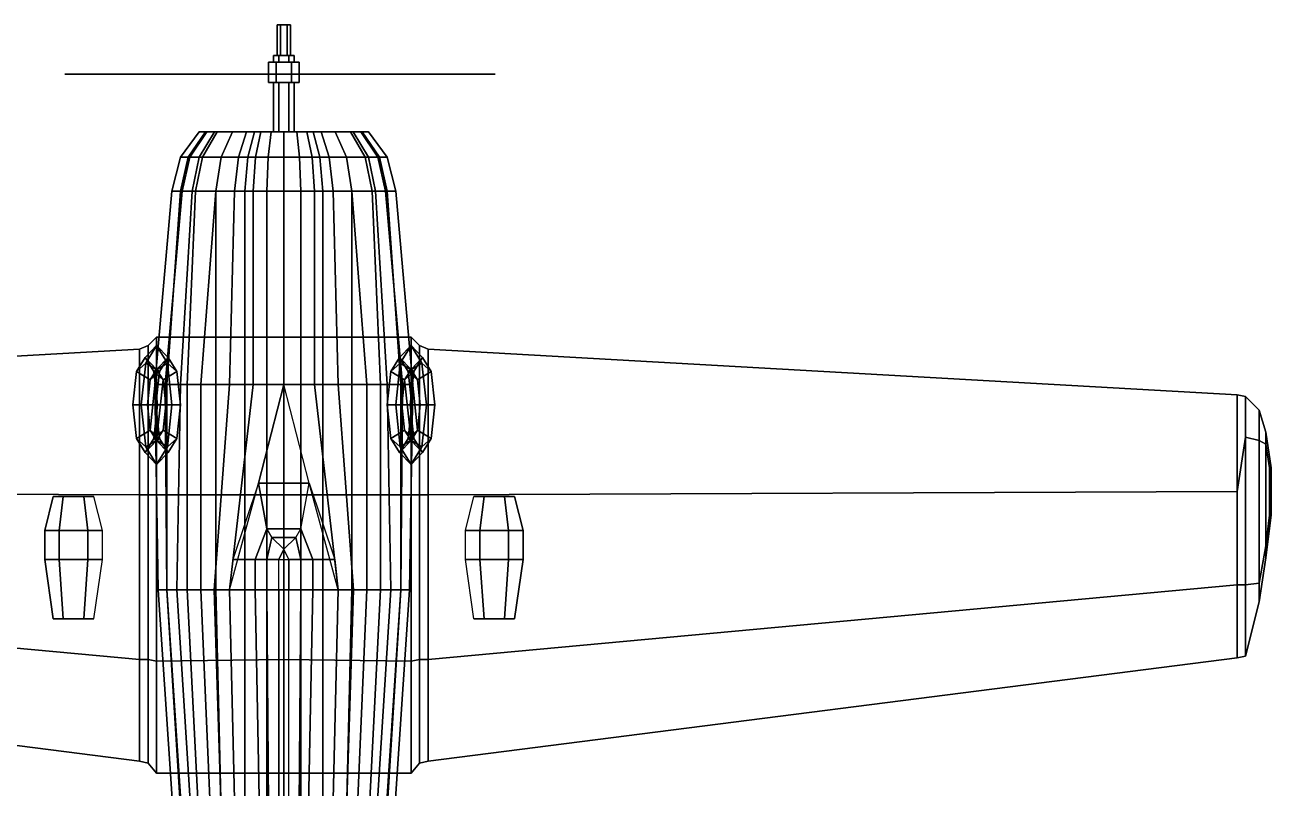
# Model space of a CAD drawing. Header units: millimetres. Extents: x -5.8 to 5.8, y -4.1 to 16.5.
# Drawn here: x -1.53 to 5.82, y 0.2 to 4.7 of the extents above; entities that cross this region are included whole.
import ezdxf

# ---------------------------------------------------------------- set-up
doc = ezdxf.new("R2010")
doc.units = ezdxf.units.MM
for name, color, linetype in [('h2', 7, 'Continuous'), ('prop', 1, 'Continuous'), ('wheels', 2, 'Continuous'), ('wing1', 5, 'Continuous'), ('wing2', 6, 'Continuous')]:
    doc.layers.add(name, color=color, linetype=linetype)

msp = doc.modelspace()

# ---------------------------------------------------------------- linework, layer by layer
for points in [[(-0.4535, 4.07, 0.2327), (-0.4988, 4.07, 0.0891), (-0.6096, 3.92, 0.05), (-0.5542, 3.92, 0.2255)], [(-0.4988, 4.07, -0.0167), (-0.461, 4.07, -0.1376), (-0.5635, 3.92, -0.2271), (-0.6096, 3.92, -0.0793)], [(-0.4988, 4.07, 0.0891), (-0.4988, 4.07, -0.0167), (-0.6096, 3.92, -0.0793), (-0.6096, 3.92, 0.05)], [(-0.461, 4.07, -0.1376), (-0.393, 4.07, -0.2661), (-0.4803, 3.92, -0.3841), (-0.5635, 3.92, -0.2271)], [(-0.4081, 4.07, 0.3234), (-0.4535, 4.07, 0.2327), (-0.5542, 3.92, 0.2255), (-0.4988, 3.92, 0.3363)], [(-0.3023, 4.07, 0.4292), (-0.4081, 4.07, 0.3234), (-0.4988, 3.92, 0.3363), (-0.3695, 3.92, 0.4657)], [(0.4535, 4.07, 0.2327), (-0.4988, 4.07, 0.0891), (-0.4535, 4.07, 0.2327), (0.4081, 4.07, 0.3234)], [(0.4988, 4.07, 0.0891), (-0.4988, 4.07, -0.0167), (-0.4988, 4.07, 0.0891), (0.4535, 4.07, 0.2327)], [(0.4988, 4.07, -0.0167), (-0.461, 4.07, -0.1376), (-0.4988, 4.07, -0.0167), (0.4988, 4.07, 0.0891)], [(-0.393, 4.07, -0.2661), (-0.3023, 4.07, -0.3568), (-0.3695, 3.92, -0.495), (-0.4803, 3.92, -0.3841)], [(0.461, 4.07, -0.1376), (-0.393, 4.07, -0.2661), (-0.461, 4.07, -0.1376), (0.4988, 4.07, -0.0167)], [(0.4081, 4.07, 0.3234), (-0.4535, 4.07, 0.2327), (-0.4081, 4.07, 0.3234), (0.3023, 4.07, 0.4292)], [(0.3023, 4.07, 0.4292), (-0.4081, 4.07, 0.3234), (-0.3023, 4.07, 0.4292), (0.2192, 4.07, 0.4821)], [(0.393, 4.07, -0.2661), (-0.3023, 4.07, -0.3568), (-0.393, 4.07, -0.2661), (0.461, 4.07, -0.1376)], [(-0.3023, 4.07, -0.3568), (-0.1738, 4.07, -0.4324), (-0.2125, 3.92, -0.5874), (-0.3695, 3.92, -0.495)], [(-0.2192, 4.07, 0.4821), (-0.3023, 4.07, 0.4292), (-0.3695, 3.92, 0.4657), (-0.2679, 3.92, 0.5303)], [(0.2192, 4.07, 0.4821), (-0.3023, 4.07, 0.4292), (-0.2192, 4.07, 0.4821), (0.136, 4.07, 0.5123)], [(0.3023, 4.07, -0.3568), (-0.1738, 4.07, -0.4324), (-0.3023, 4.07, -0.3568), (0.393, 4.07, -0.2661)], [(-0.136, 4.07, 0.5123), (-0.2192, 4.07, 0.4821), (-0.2679, 3.92, 0.5303), (-0.1663, 3.92, 0.5673)], [(0.136, 4.07, 0.5123), (-0.2192, 4.07, 0.4821), (-0.136, 4.07, 0.5123), (0, 4.07, 0.535)], [(-0.1738, 4.07, -0.4324), (-0.0756, 4.07, -0.4551), (-0.0924, 3.92, -0.6151), (-0.2125, 3.92, -0.5874)], [(0.1738, 4.07, -0.4324), (-0.0756, 4.07, -0.4551), (-0.1738, 4.07, -0.4324), (0.3023, 4.07, -0.3568)], [(0, 4.07, 0.535), (-0.136, 4.07, 0.5123), (-0.1663, 3.92, 0.5673), (0, 3.92, 0.595)], [(0, 3.92, -0.6243), (-0.0924, 3.92, -0.6151), (-0.0756, 4.07, -0.4551), (0, 4.07, -0.4626)], [(0.0756, 4.07, -0.4551), (0, 4.07, -0.4626), (-0.0756, 4.07, -0.4551), (0.1738, 4.07, -0.4324)], [(-0.5542, 3.92, 0.2255), (-0.6096, 3.92, 0.05), (-0.66, 3.72, 0.04), (-0.6, 3.72, 0.23)], [(-0.6096, 3.92, 0.05), (-0.6096, 3.92, -0.0793), (-0.66, 3.72, -0.1), (-0.66, 3.72, 0.04)], [(-0.6096, 3.92, -0.0793), (-0.5635, 3.92, -0.2271), (-0.61, 3.72, -0.26), (-0.66, 3.72, -0.1)], [(-0.5635, 3.92, -0.2271), (-0.4803, 3.92, -0.3841), (-0.52, 3.72, -0.43), (-0.61, 3.72, -0.26)], [(-0.4988, 3.92, 0.3363), (-0.5542, 3.92, 0.2255), (-0.6, 3.72, 0.23), (-0.54, 3.72, 0.35)], [(-0.3695, 3.92, 0.4657), (-0.4988, 3.92, 0.3363), (-0.54, 3.72, 0.35), (-0.4, 3.72, 0.49)], [(-0.4803, 3.92, -0.3841), (-0.3695, 3.92, -0.495), (-0.4, 3.72, -0.55), (-0.52, 3.72, -0.43)], [(-0.3695, 3.92, -0.495), (-0.2125, 3.92, -0.5874), (-0.23, 3.72, -0.65), (-0.4, 3.72, -0.55)], [(-0.2679, 3.92, 0.5303), (-0.3695, 3.92, 0.4657), (-0.4, 3.72, 0.49), (-0.29, 3.72, 0.56)], [(-0.1663, 3.92, 0.5673), (-0.2679, 3.92, 0.5303), (-0.29, 3.72, 0.56), (-0.18, 3.72, 0.6)], [(-0.2125, 3.92, -0.5874), (-0.0924, 3.92, -0.6151), (-0.1, 3.72, -0.68), (-0.23, 3.72, -0.65)], [(0, 3.92, 0.595), (-0.1663, 3.92, 0.5673), (-0.18, 3.72, 0.6), (0, 3.72, 0.63)], [(0, 3.72, -0.69), (-0.1, 3.72, -0.68), (-0.0924, 3.92, -0.6151), (0, 3.92, -0.6243)], [(-0.6, 3.72, 0.23), (-0.66, 3.72, 0.04), (-0.76, 2.58, 0.06), (-0.7, 2.58, 0.28)], [(-0.66, 3.72, 0.04), (-0.66, 3.72, -0.1), (-0.76, 2.58, -0.05), (-0.76, 2.58, 0.06)], [(-0.66, 3.72, -0.1), (-0.61, 3.72, -0.26), (-0.69, 2.58, -0.3), (-0.76, 2.58, -0.05)], [(-0.54, 3.72, 0.35), (-0.6, 3.72, 0.23), (-0.7, 2.58, 0.28), (-0.61, 2.58, 0.44)], [(-0.61, 3.72, -0.26), (-0.52, 3.72, -0.43), (-0.57, 2.58, -0.51), (-0.69, 2.58, -0.3)], [(-0.4, 3.72, 0.49), (-0.54, 3.72, 0.35), (-0.61, 2.58, 0.44), (-0.49, 2.58, 0.57)], [(-0.52, 3.72, -0.43), (-0.4, 3.72, -0.55), (-0.4, 2.58, -0.67), (-0.57, 2.58, -0.51)], [(-0.29, 3.72, 0.56), (-0.4, 3.72, 0.49), (-0.49, 2.58, 0.57), (-0.32, 2.58, 0.69)], [(-0.4, 3.72, -0.55), (-0.23, 3.72, -0.65), (-0.23, 2.58, -0.74), (-0.4, 2.58, -0.67)], [(-0.18, 3.72, 0.6), (-0.29, 3.72, 0.56), (-0.32, 2.58, 0.69), (-0.18, 2.58, 0.75)], [(-0.23, 3.72, -0.65), (-0.1, 3.72, -0.68), (-0.1, 2.58, -0.77), (-0.23, 2.58, -0.74)], [(0, 3.72, 0.63), (-0.18, 3.72, 0.6), (-0.18, 2.58, 0.75), (0, 2.58, 0.78)], [(0, 2.58, -0.78), (-0.1, 2.58, -0.77), (-0.1, 3.72, -0.68), (0, 3.72, -0.69)], [(-0.76, 2.58, -0.05), (-0.69, 2.58, -0.3), (-0.69, 1.37, -0.35), (-0.74, 1.37, -0.1)], [(-0.76, 2.58, 0.06), (-0.76, 2.58, -0.05), (-0.74, 1.37, -0.1), (-0.74, 1.37, 0.01)], [(-0.7, 2.58, 0.28), (-0.76, 2.58, 0.06), (-0.74, 1.37, 0.01), (-0.69, 1.37, 0.23)], [(-0.61, 2.58, 0.44), (-0.7, 2.58, 0.28), (-0.69, 1.37, 0.23), (-0.63, 1.37, 0.39)], [(-0.69, 2.58, -0.3), (-0.57, 2.58, -0.51), (-0.57, 1.37, -0.56), (-0.69, 1.37, -0.35)], [(-0.49, 2.58, 0.57), (-0.61, 2.58, 0.44), (-0.63, 1.37, 0.39), (-0.49, 1.37, 0.58)], [(-0.57, 2.58, -0.51), (-0.4, 2.58, -0.67), (-0.4, 1.37, -0.72), (-0.57, 1.37, -0.56)], [(-0.32, 2.58, 0.69), (-0.49, 2.58, 0.57), (-0.49, 1.37, 0.58), (-0.41, 1.37, 0.66)], [(-0.18, 2.58, 0.75), (-0.32, 2.58, 0.69), (-0.41, 1.37, 0.66), (-0.32, 1.37, 0.72)], [(-0.4, 2.58, -0.67), (-0.23, 2.58, -0.74), (-0.23, 1.37, -0.79), (-0.4, 1.37, -0.72)], [(0, 2.58, 0.78), (-0.18, 2.58, 0.75), (-0.32, 1.37, 0.72), (-0.15, 2, 0.83)], [(-0.23, 2.58, -0.74), (-0.1, 2.58, -0.77), (-0.1, 1.37, -0.82), (-0.23, 1.37, -0.79)], [(0, 2.58, 0.78), (0, 2.58, 0.78), (-0.15, 2, 0.83), (0.15, 2, 0.83)], [(0, 1.37, -0.83), (-0.1, 1.37, -0.82), (-0.1, 2.58, -0.77), (0, 2.58, -0.78)], [(-0.69, 1.37, 0.23), (-0.74, 1.37, 0.01), (-0.57, -1.18, -0.02), (-0.53, -1.18, 0.13)], [(-0.74, 1.37, 0.01), (-0.74, 1.37, -0.1), (-0.57, -1.18, -0.17), (-0.57, -1.18, -0.02)], [(-0.74, 1.37, -0.1), (-0.69, 1.37, -0.35), (-0.52, -1.18, -0.33), (-0.57, -1.18, -0.17)], [(-0.63, 1.37, 0.39), (-0.69, 1.37, 0.23), (-0.53, -1.18, 0.13), (-0.47, -1.18, 0.23)], [(-0.69, 1.37, -0.35), (-0.57, 1.37, -0.56), (-0.44, -1.18, -0.46), (-0.52, -1.18, -0.33)], [(-0.49, 1.37, 0.58), (-0.63, 1.37, 0.39), (-0.47, -1.18, 0.23), (-0.38, -1.18, 0.33)], [(-0.57, 1.37, -0.56), (-0.4, 1.37, -0.72), (-0.34, -1.18, -0.55), (-0.44, -1.18, -0.46)], [(-0.41, 1.37, 0.66), (-0.49, 1.37, 0.58), (-0.38, -1.18, 0.33), (-0.33, -1.18, 0.37)], [(-0.32, 1.37, 0.72), (-0.41, 1.37, 0.66), (-0.33, -1.18, 0.37), (-0.26, -1.18, 0.41)], [(-0.4, 1.37, -0.72), (-0.23, 1.37, -0.79), (-0.23, -1.18, -0.62), (-0.34, -1.18, -0.55)], [(0, 1.37, 0.72), (-0.32, 1.37, 0.72), (-0.26, -1.18, 0.41), (0, -1.18, 0.41)], [(-0.23, 1.37, -0.79), (-0.1, 1.37, -0.82), (-0.1, -1.18, -0.65), (-0.23, -1.18, -0.62)], [(0, -1.18, -0.66), (-0.1, -1.18, -0.65), (-0.1, 1.37, -0.82), (0, 1.37, -0.83)]]:
    msp.add_3dface(points)
at = {"color": 3}
for points in [[(-0.1, 1.73, 1.11), (-0.15, 2, 0.83), (-0.3, 1.55, 0.72), (-0.17, 1.55, 1.11)], [(0.1, 1.73, 1.11), (0.15, 2, 0.83), (-0.15, 2, 0.83), (-0.1, 1.73, 1.11)], [(-0.07, 1.68, 1.17), (-0.1, 1.73, 1.11), (-0.17, 1.55, 1.11), (-0.1, 1.55, 1.17)], [(0.07, 1.68, 1.17), (0.1, 1.73, 1.11), (-0.1, 1.73, 1.11), (-0.07, 1.68, 1.17)], [(0, 1.61, 1.2), (-0.07, 1.68, 1.17), (-0.1, 1.55, 1.17), (-0.03, 1.55, 1.2)], [(0, 1.61, 1.2), (0.07, 1.68, 1.17), (-0.07, 1.68, 1.17), (0, 1.61, 1.2)], [(-0.17, 1.55, 1.11), (-0.3, 1.55, 0.72), (-0.32, 1.37, 0.72), (-0.17, 1.37, 1.11)], [(-0.1, 1.55, 1.17), (-0.17, 1.55, 1.11), (-0.17, 1.37, 1.11), (-0.1, 1.37, 1.17)], [(-0.03, 1.55, 1.2), (-0.1, 1.55, 1.17), (-0.1, 1.37, 1.17), (-0.03, 1.37, 1.2)], [(0, 1.61, 1.2), (0, 1.61, 1.2), (-0.03, 1.55, 1.2), (0.03, 1.55, 1.2)], [(-0.17, 1.37, 1.11), (-0.32, 1.37, 0.72), (-0.26, -1.18, 0.41), (-0.12, -1.18, 0.64)], [(-0.1, 1.37, 1.17), (-0.17, 1.37, 1.11), (-0.12, -1.18, 0.64), (-0.08, -1.18, 0.67)], [(-0.03, 1.37, 1.2), (-0.1, 1.37, 1.17), (-0.08, -1.18, 0.67), (-0.03, -1.18, 0.69)], [(0.03, 1.37, 1.2), (-0.03, 1.37, 1.2), (-0.03, -1.18, 0.69), (0.03, -1.18, 0.69)]]:
    msp.add_3dface(points, dxfattribs=at)
at = {"layer": 'h2'}
for points in [[(0, 3.92, -0.6243), (0.0924, 3.92, -0.6151), (0.0756, 4.07, -0.4551), (0, 4.07, -0.4626)], [(0, 4.07, 0.535), (0.136, 4.07, 0.5123), (0.1663, 3.92, 0.5673), (0, 3.92, 0.595)], [(0.1738, 4.07, -0.4324), (0.0756, 4.07, -0.4551), (0.0924, 3.92, -0.6151), (0.2125, 3.92, -0.5874)], [(0.136, 4.07, 0.5123), (0.2192, 4.07, 0.4821), (0.2679, 3.92, 0.5303), (0.1663, 3.92, 0.5673)], [(0.3023, 4.07, -0.3568), (0.1738, 4.07, -0.4324), (0.2125, 3.92, -0.5874), (0.3695, 3.92, -0.495)], [(0.2192, 4.07, 0.4821), (0.3023, 4.07, 0.4292), (0.3695, 3.92, 0.4657), (0.2679, 3.92, 0.5303)], [(0.3023, 4.07, 0.4292), (0.4081, 4.07, 0.3234), (0.4988, 3.92, 0.3363), (0.3695, 3.92, 0.4657)], [(0.393, 4.07, -0.2661), (0.3023, 4.07, -0.3568), (0.3695, 3.92, -0.495), (0.4803, 3.92, -0.3841)], [(0.461, 4.07, -0.1376), (0.393, 4.07, -0.2661), (0.4803, 3.92, -0.3841), (0.5635, 3.92, -0.2271)], [(0.4081, 4.07, 0.3234), (0.4535, 4.07, 0.2327), (0.5542, 3.92, 0.2255), (0.4988, 3.92, 0.3363)], [(0.4535, 4.07, 0.2327), (0.4988, 4.07, 0.0891), (0.6096, 3.92, 0.05), (0.5542, 3.92, 0.2255)], [(0.4988, 4.07, -0.0167), (0.461, 4.07, -0.1376), (0.5635, 3.92, -0.2271), (0.6096, 3.92, -0.0793)], [(0.4988, 4.07, 0.0891), (0.4988, 4.07, -0.0167), (0.6096, 3.92, -0.0793), (0.6096, 3.92, 0.05)], [(0, 3.72, -0.69), (0.1, 3.72, -0.68), (0.0924, 3.92, -0.6151), (0, 3.92, -0.6243)], [(0, 3.92, 0.595), (0.1663, 3.92, 0.5673), (0.18, 3.72, 0.6), (0, 3.72, 0.63)], [(0.2125, 3.92, -0.5874), (0.0924, 3.92, -0.6151), (0.1, 3.72, -0.68), (0.23, 3.72, -0.65)], [(0.1663, 3.92, 0.5673), (0.2679, 3.92, 0.5303), (0.29, 3.72, 0.56), (0.18, 3.72, 0.6)], [(0.3695, 3.92, -0.495), (0.2125, 3.92, -0.5874), (0.23, 3.72, -0.65), (0.4, 3.72, -0.55)], [(0.2679, 3.92, 0.5303), (0.3695, 3.92, 0.4657), (0.4, 3.72, 0.49), (0.29, 3.72, 0.56)], [(0.3695, 3.92, 0.4657), (0.4988, 3.92, 0.3363), (0.54, 3.72, 0.35), (0.4, 3.72, 0.49)], [(0.4803, 3.92, -0.3841), (0.3695, 3.92, -0.495), (0.4, 3.72, -0.55), (0.52, 3.72, -0.43)], [(0.5635, 3.92, -0.2271), (0.4803, 3.92, -0.3841), (0.52, 3.72, -0.43), (0.61, 3.72, -0.26)], [(0.4988, 3.92, 0.3363), (0.5542, 3.92, 0.2255), (0.6, 3.72, 0.23), (0.54, 3.72, 0.35)], [(0.5542, 3.92, 0.2255), (0.6096, 3.92, 0.05), (0.66, 3.72, 0.04), (0.6, 3.72, 0.23)], [(0.6096, 3.92, -0.0793), (0.5635, 3.92, -0.2271), (0.61, 3.72, -0.26), (0.66, 3.72, -0.1)], [(0.6096, 3.92, 0.05), (0.6096, 3.92, -0.0793), (0.66, 3.72, -0.1), (0.66, 3.72, 0.04)], [(0, 2.58, -0.78), (0.1, 2.58, -0.77), (0.1, 3.72, -0.68), (0, 3.72, -0.69)], [(0, 3.72, 0.63), (0.18, 3.72, 0.6), (0.18, 2.58, 0.75), (0, 2.58, 0.78)], [(0.23, 3.72, -0.65), (0.1, 3.72, -0.68), (0.1, 2.58, -0.77), (0.23, 2.58, -0.74)], [(0.18, 3.72, 0.6), (0.29, 3.72, 0.56), (0.32, 2.58, 0.69), (0.18, 2.58, 0.75)], [(0.4, 3.72, -0.55), (0.23, 3.72, -0.65), (0.23, 2.58, -0.74), (0.4, 2.58, -0.67)], [(0.29, 3.72, 0.56), (0.4, 3.72, 0.49), (0.49, 2.58, 0.57), (0.32, 2.58, 0.69)], [(0.4, 3.72, 0.49), (0.54, 3.72, 0.35), (0.61, 2.58, 0.44), (0.49, 2.58, 0.57)], [(0.52, 3.72, -0.43), (0.4, 3.72, -0.55), (0.4, 2.58, -0.67), (0.57, 2.58, -0.51)], [(0.61, 3.72, -0.26), (0.52, 3.72, -0.43), (0.57, 2.58, -0.51), (0.69, 2.58, -0.3)], [(0.54, 3.72, 0.35), (0.6, 3.72, 0.23), (0.7, 2.58, 0.28), (0.61, 2.58, 0.44)], [(0.6, 3.72, 0.23), (0.66, 3.72, 0.04), (0.76, 2.58, 0.06), (0.7, 2.58, 0.28)], [(0.66, 3.72, -0.1), (0.61, 3.72, -0.26), (0.69, 2.58, -0.3), (0.76, 2.58, -0.05)], [(0.66, 3.72, 0.04), (0.66, 3.72, -0.1), (0.76, 2.58, -0.05), (0.76, 2.58, 0.06)], [(0, 1.37, -0.83), (0.1, 1.37, -0.82), (0.1, 2.58, -0.77), (0, 2.58, -0.78)], [(0, 2.58, 0.78), (0.18, 2.58, 0.75), (0.32, 1.37, 0.72), (0.15, 2, 0.83)], [(0.23, 2.58, -0.74), (0.1, 2.58, -0.77), (0.1, 1.37, -0.82), (0.23, 1.37, -0.79)], [(0.18, 2.58, 0.75), (0.32, 2.58, 0.69), (0.41, 1.37, 0.66), (0.32, 1.37, 0.72)], [(0.4, 2.58, -0.67), (0.23, 2.58, -0.74), (0.23, 1.37, -0.79), (0.4, 1.37, -0.72)], [(0.32, 2.58, 0.69), (0.49, 2.58, 0.57), (0.49, 1.37, 0.58), (0.41, 1.37, 0.66)], [(0.57, 2.58, -0.51), (0.4, 2.58, -0.67), (0.4, 1.37, -0.72), (0.57, 1.37, -0.56)], [(0.49, 2.58, 0.57), (0.61, 2.58, 0.44), (0.63, 1.37, 0.39), (0.49, 1.37, 0.58)], [(0.69, 2.58, -0.3), (0.57, 2.58, -0.51), (0.57, 1.37, -0.56), (0.69, 1.37, -0.35)], [(0.61, 2.58, 0.44), (0.7, 2.58, 0.28), (0.69, 1.37, 0.23), (0.63, 1.37, 0.39)], [(0.76, 2.58, -0.05), (0.69, 2.58, -0.3), (0.69, 1.37, -0.35), (0.74, 1.37, -0.1)], [(0.7, 2.58, 0.28), (0.76, 2.58, 0.06), (0.74, 1.37, 0.01), (0.69, 1.37, 0.23)], [(0.76, 2.58, 0.06), (0.76, 2.58, -0.05), (0.74, 1.37, -0.1), (0.74, 1.37, 0.01)], [(0, -1.18, -0.66), (0.1, -1.18, -0.65), (0.1, 1.37, -0.82), (0, 1.37, -0.83)], [(0, 1.37, 0.72), (0.32, 1.37, 0.72), (0.26, -1.18, 0.41), (0, -1.18, 0.41)], [(0.23, 1.37, -0.79), (0.1, 1.37, -0.82), (0.1, -1.18, -0.65), (0.23, -1.18, -0.62)], [(0.4, 1.37, -0.72), (0.23, 1.37, -0.79), (0.23, -1.18, -0.62), (0.34, -1.18, -0.55)], [(0.32, 1.37, 0.72), (0.41, 1.37, 0.66), (0.33, -1.18, 0.37), (0.26, -1.18, 0.41)], [(0.41, 1.37, 0.66), (0.49, 1.37, 0.58), (0.38, -1.18, 0.33), (0.33, -1.18, 0.37)], [(0.57, 1.37, -0.56), (0.4, 1.37, -0.72), (0.34, -1.18, -0.55), (0.44, -1.18, -0.46)], [(0.49, 1.37, 0.58), (0.63, 1.37, 0.39), (0.47, -1.18, 0.23), (0.38, -1.18, 0.33)], [(0.69, 1.37, -0.35), (0.57, 1.37, -0.56), (0.44, -1.18, -0.46), (0.52, -1.18, -0.33)], [(0.63, 1.37, 0.39), (0.69, 1.37, 0.23), (0.53, -1.18, 0.13), (0.47, -1.18, 0.23)], [(0.74, 1.37, -0.1), (0.69, 1.37, -0.35), (0.52, -1.18, -0.33), (0.57, -1.18, -0.17)], [(0.69, 1.37, 0.23), (0.74, 1.37, 0.01), (0.57, -1.18, -0.02), (0.53, -1.18, 0.13)], [(0.74, 1.37, 0.01), (0.74, 1.37, -0.1), (0.57, -1.18, -0.17), (0.57, -1.18, -0.02)]]:
    msp.add_3dface(points, dxfattribs=at)
at = {"layer": 'h2', "color": 3}
for points in [[(0.1, 1.73, 1.11), (0.15, 2, 0.83), (0.3, 1.55, 0.72), (0.17, 1.55, 1.11)], [(0.07, 1.68, 1.17), (0.1, 1.73, 1.11), (0.17, 1.55, 1.11), (0.1, 1.55, 1.17)], [(0, 1.61, 1.2), (0.07, 1.68, 1.17), (0.1, 1.55, 1.17), (0.03, 1.55, 1.2)], [(-0.03, 1.55, 1.2), (0.03, 1.55, 1.2), (0.03, 1.37, 1.2), (-0.03, 1.37, 1.2)], [(0.03, 1.55, 1.2), (0.1, 1.55, 1.17), (0.1, 1.37, 1.17), (0.03, 1.37, 1.2)], [(0.1, 1.55, 1.17), (0.17, 1.55, 1.11), (0.17, 1.37, 1.11), (0.1, 1.37, 1.17)], [(0.17, 1.55, 1.11), (0.3, 1.55, 0.72), (0.32, 1.37, 0.72), (0.17, 1.37, 1.11)], [(0.03, 1.37, 1.2), (0.1, 1.37, 1.17), (0.08, -1.18, 0.67), (0.03, -1.18, 0.69)], [(0.1, 1.37, 1.17), (0.17, 1.37, 1.11), (0.12, -1.18, 0.64), (0.08, -1.18, 0.67)], [(0.17, 1.37, 1.11), (0.32, 1.37, 0.72), (0.26, -1.18, 0.41), (0.12, -1.18, 0.64)]]:
    msp.add_3dface(points, dxfattribs=at)
at = {"layer": 'prop'}
for points in [[(-0.02, 4.7, 0.0346), (-0.04, 4.7), (-0.04, 4.52), (-0.02, 4.52, 0.0346)], [(-0.04, 4.7), (-0.02, 4.7, -0.0346), (-0.02, 4.52, -0.0346), (-0.04, 4.52)], [(0.04, 4.7), (-0.04, 4.7), (-0.02, 4.7, 0.0346), (0.02, 4.7, 0.0346)], [(0.02, 4.7, -0.0346), (-0.02, 4.7, -0.0346), (-0.04, 4.7), (0.04, 4.7)], [(0.02, 4.7, 0.0346), (-0.02, 4.7, 0.0346), (-0.02, 4.52, 0.0346), (0.02, 4.52, 0.0346)], [(-0.02, 4.7, -0.0346), (0.02, 4.7, -0.0346), (0.02, 4.52, -0.0346), (-0.02, 4.52, -0.0346)], [(0.04, 4.7), (0.02, 4.7, 0.0346), (0.02, 4.52, 0.0346), (0.04, 4.52)], [(0.02, 4.7, -0.0346), (0.04, 4.7), (0.04, 4.52), (0.02, 4.52, -0.0346)], [(-0.03, 4.52, 0.052), (-0.06, 4.52), (-0.06, 4.48), (-0.03, 4.48, 0.052)], [(-0.06, 4.52), (-0.03, 4.52, -0.052), (-0.03, 4.48, -0.052), (-0.06, 4.48)], [(0.06, 4.52), (-0.06, 4.52), (-0.03, 4.52, 0.052), (0.03, 4.52, 0.052)], [(0.03, 4.52, -0.052), (-0.03, 4.52, -0.052), (-0.06, 4.52), (0.06, 4.52)], [(0.03, 4.52, 0.052), (-0.03, 4.52, 0.052), (-0.03, 4.48, 0.052), (0.03, 4.48, 0.052)], [(-0.03, 4.52, -0.052), (0.03, 4.52, -0.052), (0.03, 4.48, -0.052), (-0.03, 4.48, -0.052)], [(0.06, 4.52), (0.03, 4.52, 0.052), (0.03, 4.48, 0.052), (0.06, 4.48)], [(0.03, 4.52, -0.052), (0.06, 4.52), (0.06, 4.48), (0.03, 4.48, -0.052)], [(-1.2657, 4.41, 0.7077), (-1.2907, 4.41, 0.6644), (-1.2611, 4.41, 0.6357), (-1.2211, 4.41, 0.705)], [(-1.2211, 4.41, 0.705), (-1.2611, 4.41, 0.6357), (-1.2907, 4.41, 0.6644), (-1.2657, 4.41, 0.7077)], [(-1.2211, 4.41, 0.705), (-1.2611, 4.41, 0.6357), (-1.1672, 4.41, 0.5584), (-1.0935, 4.41, 0.666)], [(-1.0935, 4.41, 0.666), (-1.1672, 4.41, 0.5584), (-1.2611, 4.41, 0.6357), (-1.2211, 4.41, 0.705)], [(-0.8224, 4.41, 0.5556), (-1.0819, 4.41, 0.4861), (-1.1672, 4.41, 0.5584), (-1.0935, 4.41, 0.666)], [(-1.0935, 4.41, 0.666), (-1.1672, 4.41, 0.5584), (-1.0819, 4.41, 0.4861), (-0.8224, 4.41, 0.5556)], [(-0.8224, 4.41, 0.5556), (-1.0819, 4.41, 0.4861), (-0.931, 4.41, 0.3874), (-0.6442, 4.41, 0.4643)], [(-0.6442, 4.41, 0.4643), (-0.931, 4.41, 0.3874), (-1.0819, 4.41, 0.4861), (-0.8224, 4.41, 0.5556)], [(-0.6442, 4.41, 0.4643), (-0.931, 4.41, 0.3874), (-0.6712, 4.41, 0.2374), (-0.5662, 4.41, 0.4193)], [(-0.5662, 4.41, 0.4193), (-0.6712, 4.41, 0.2374), (-0.931, 4.41, 0.3874), (-0.6442, 4.41, 0.4643)], [(-0.3944, 4.41, 0.297), (-0.4694, 4.41, 0.1671), (-0.6712, 4.41, 0.2374), (-0.5662, 4.41, 0.4193)], [(-0.5662, 4.41, 0.4193), (-0.6712, 4.41, 0.2374), (-0.4694, 4.41, 0.1671), (-0.3944, 4.41, 0.297)], [(-0.1036, 4.41, 0.1406), (-0.1886, 4.41, -0.0066), (-0.4744, 4.41, 0.1584), (-0.3894, 4.41, 0.3056)], [(-0.3894, 4.41, 0.3056), (-0.4744, 4.41, 0.1584), (-0.1886, 4.41, -0.0066), (-0.1036, 4.41, 0.1406)], [(0.02, 4.41, 0.0346), (-0.035, 4.41, -0.0606), (-0.1736, 4.41, 0.0194), (-0.1186, 4.41, 0.1146)], [(-0.1186, 4.41, 0.1146), (-0.1736, 4.41, 0.0194), (-0.035, 4.41, -0.0606), (0.02, 4.41, 0.0346)], [(-0.045, 4.48, 0.0779), (-0.09, 4.48), (-0.09, 4.36), (-0.045, 4.36, 0.0779)], [(-0.09, 4.48), (-0.045, 4.48, -0.0779), (-0.045, 4.36, -0.0779), (-0.09, 4.36)], [(0.09, 4.48), (-0.09, 4.48), (-0.045, 4.48, 0.0779), (0.045, 4.48, 0.0779)], [(0.045, 4.48, -0.0779), (-0.045, 4.48, -0.0779), (-0.09, 4.48), (0.09, 4.48)], [(-0.06, 4.41, -0.49), (0.09, 4.41, -0.49), (0.13, 4.41, -0.7), (-0.08, 4.41, -0.7)], [(-0.08, 4.41, -0.7), (0.13, 4.41, -0.7), (0.09, 4.41, -0.49), (-0.06, 4.41, -0.49)], [(-0.08, 4.41, -0.79), (0.13, 4.41, -1), (0.13, 4.41, -0.7), (-0.08, 4.41, -0.7)], [(-0.08, 4.41, -0.7), (0.13, 4.41, -0.7), (0.13, 4.41, -1), (-0.08, 4.41, -0.79)], [(-0.08, 4.41, -0.79), (0.13, 4.41, -1), (0.12, 4.41, -1.18), (-0.07, 4.41, -0.99)], [(-0.07, 4.41, -0.99), (0.12, 4.41, -1.18), (0.13, 4.41, -1), (-0.08, 4.41, -0.79)], [(-0.07, 4.41, -0.49), (0.1, 4.41, -0.49), (0.1, 4.41, -0.16), (-0.07, 4.41, -0.16)], [(-0.07, 4.41, -0.16), (0.1, 4.41, -0.16), (0.1, 4.41, -0.49), (-0.07, 4.41, -0.49)], [(-0.03, 4.41, -1.28), (0.1, 4.41, -1.29), (0.12, 4.41, -1.18), (-0.07, 4.41, -0.99)], [(-0.07, 4.41, -0.99), (0.12, 4.41, -1.18), (0.1, 4.41, -1.29), (-0.03, 4.41, -1.28)], [(0.045, 4.48, 0.0779), (-0.045, 4.48, 0.0779), (-0.045, 4.36, 0.0779), (0.045, 4.36, 0.0779)], [(-0.045, 4.48, -0.0779), (0.045, 4.48, -0.0779), (0.045, 4.36, -0.0779), (-0.045, 4.36, -0.0779)], [(-0.04, 4.41, -0.16), (0.07, 4.41, -0.16), (0.07, 4.41), (-0.04, 4.41)], [(-0.04, 4.41), (0.07, 4.41), (0.07, 4.41, -0.16), (-0.04, 4.41, -0.16)], [(0.02, 4.41, -0.0346), (-0.035, 4.41, 0.0606), (0.1036, 4.41, 0.1406), (0.1586, 4.41, 0.0454)], [(0.1586, 4.41, 0.0454), (0.1036, 4.41, 0.1406), (-0.035, 4.41, 0.0606), (0.02, 4.41, -0.0346)], [(-0.03, 4.41, -1.28), (0.1, 4.41, -1.29), (0.08, 4.41, -1.41), (0, 4.41, -1.41)], [(0, 4.41, -1.41), (0.08, 4.41, -1.41), (0.1, 4.41, -1.29), (-0.03, 4.41, -1.28)], [(0.02, 4.41, -1.45), (0.07, 4.41, -1.45), (0.08, 4.41, -1.41), (0, 4.41, -1.41)], [(0, 4.41, -1.41), (0.08, 4.41, -1.41), (0.07, 4.41, -1.45), (0.02, 4.41, -1.45)], [(0.09, 4.48), (0.045, 4.48, 0.0779), (0.045, 4.36, 0.0779), (0.09, 4.36)], [(0.045, 4.48, -0.0779), (0.09, 4.48), (0.09, 4.36), (0.045, 4.36, -0.0779)], [(0.1736, 4.41, 0.0194), (0.0886, 4.41, 0.1666), (0.3744, 4.41, 0.3316), (0.4594, 4.41, 0.1844)], [(0.4594, 4.41, 0.1844), (0.3744, 4.41, 0.3316), (0.0886, 4.41, 0.1666), (0.1736, 4.41, 0.0194)], [(0.4544, 4.41, 0.193), (0.3794, 4.41, 0.3229), (0.5412, 4.41, 0.4626), (0.6462, 4.41, 0.2807)], [(0.6462, 4.41, 0.2807), (0.5412, 4.41, 0.4626), (0.3794, 4.41, 0.3229), (0.4544, 4.41, 0.193)], [(0.7242, 4.41, 0.3257), (0.801, 4.41, 0.6126), (0.5412, 4.41, 0.4626), (0.6462, 4.41, 0.2807)], [(0.6462, 4.41, 0.2807), (0.5412, 4.41, 0.4626), (0.801, 4.41, 0.6126), (0.7242, 4.41, 0.3257)], [(0.8924, 4.41, 0.4344), (0.9619, 4.41, 0.6939), (0.801, 4.41, 0.6126), (0.7242, 4.41, 0.3257)], [(0.7242, 4.41, 0.3257), (0.801, 4.41, 0.6126), (0.9619, 4.41, 0.6939), (0.8924, 4.41, 0.4344)], [(0.8924, 4.41, 0.4344), (0.9619, 4.41, 0.6939), (1.0672, 4.41, 0.7316), (1.1235, 4.41, 0.614)], [(1.1235, 4.41, 0.614), (1.0672, 4.41, 0.7316), (0.9619, 4.41, 0.6939), (0.8924, 4.41, 0.4344)], [(1.2211, 4.41, 0.705), (1.1811, 4.41, 0.7743), (1.0672, 4.41, 0.7316), (1.1235, 4.41, 0.614)], [(1.1235, 4.41, 0.614), (1.0672, 4.41, 0.7316), (1.1811, 4.41, 0.7743), (1.2211, 4.41, 0.705)], [(1.2457, 4.41, 0.7423), (1.2207, 4.41, 0.7856), (1.1811, 4.41, 0.7743), (1.2211, 4.41, 0.705)], [(1.2211, 4.41, 0.705), (1.1811, 4.41, 0.7743), (1.2207, 4.41, 0.7856), (1.2457, 4.41, 0.7423)], [(0.045, 4.36, 0.0779), (-0.045, 4.36, 0.0779), (-0.09, 4.36), (0.09, 4.36)], [(0.09, 4.36), (-0.09, 4.36), (-0.045, 4.36, -0.0779), (0.045, 4.36, -0.0779)], [(-0.03, 4.36, 0.052), (-0.06, 4.36), (-0.06, 4.07), (-0.03, 4.07, 0.052)], [(-0.06, 4.36), (-0.03, 4.36, -0.052), (-0.03, 4.07, -0.052), (-0.06, 4.07)], [(0.03, 4.36, 0.052), (-0.03, 4.36, 0.052), (-0.03, 4.07, 0.052), (0.03, 4.07, 0.052)], [(-0.03, 4.36, -0.052), (0.03, 4.36, -0.052), (0.03, 4.07, -0.052), (-0.03, 4.07, -0.052)], [(0.06, 4.36), (0.03, 4.36, 0.052), (0.03, 4.07, 0.052), (0.06, 4.07)], [(0.03, 4.36, -0.052), (0.06, 4.36), (0.06, 4.07), (0.03, 4.07, -0.052)]]:
    msp.add_3dface(points, dxfattribs=at)
at = {"layer": 'wheels'}
for points in [[(-0.8689, 2.658, -0.2869), (-0.8141, 2.7075, -0.2209), (-0.75, 2.81, -0.46), (-0.8176, 2.74, -0.4781)], [(-0.8176, 2.74, -0.4781), (-0.75, 2.81, -0.46), (-0.6859, 2.7075, -0.6991), (-0.7664, 2.658, -0.6694)], [(-0.8141, 2.7075, -0.2209), (-0.7336, 2.658, -0.2506), (-0.6824, 2.74, -0.4419), (-0.75, 2.81, -0.46)], [(-0.75, 2.81, -0.46), (-0.6824, 2.74, -0.4419), (-0.6311, 2.658, -0.6331), (-0.6859, 2.7075, -0.6991)], [(0.6824, 2.74, -0.4419), (0.75, 2.81, -0.46), (0.6859, 2.7075, -0.6991), (0.6311, 2.658, -0.6331)], [(0.7336, 2.658, -0.2506), (0.8141, 2.7075, -0.2209), (0.75, 2.81, -0.46), (0.6824, 2.74, -0.4419)], [(0.75, 2.81, -0.46), (0.8176, 2.74, -0.4781), (0.7664, 2.658, -0.6694), (0.6859, 2.7075, -0.6991)], [(0.8141, 2.7075, -0.2209), (0.8689, 2.658, -0.2869), (0.8176, 2.74, -0.4781), (0.75, 2.81, -0.46)], [(-0.7884, 2.6085, -0.3166), (-0.8689, 2.658, -0.2869), (-0.8176, 2.74, -0.4781), (-0.75, 2.67, -0.46)], [(-0.75, 2.67, -0.46), (-0.8176, 2.74, -0.4781), (-0.7664, 2.658, -0.6694), (-0.7116, 2.6085, -0.6034)], [(-0.7336, 2.658, -0.2506), (-0.7884, 2.6085, -0.3166), (-0.75, 2.67, -0.46), (-0.6824, 2.74, -0.4419)], [(-0.6824, 2.74, -0.4419), (-0.75, 2.67, -0.46), (-0.7116, 2.6085, -0.6034), (-0.6311, 2.658, -0.6331)], [(0.75, 2.67, -0.46), (0.6824, 2.74, -0.4419), (0.6311, 2.658, -0.6331), (0.7116, 2.6085, -0.6034)], [(0.7884, 2.6085, -0.3166), (0.7336, 2.658, -0.2506), (0.6824, 2.74, -0.4419), (0.75, 2.67, -0.46)], [(0.8176, 2.74, -0.4781), (0.75, 2.67, -0.46), (0.7116, 2.6085, -0.6034), (0.7664, 2.658, -0.6694)], [(0.8689, 2.658, -0.2869), (0.7884, 2.6085, -0.3166), (0.75, 2.67, -0.46), (0.8176, 2.74, -0.4781)], [(-0.8901, 2.46, -0.2077), (-0.8406, 2.46, -0.1219), (-0.8141, 2.7075, -0.2209), (-0.8689, 2.658, -0.2869)], [(-0.8044, 2.46, -0.2572), (-0.8901, 2.46, -0.2077), (-0.8689, 2.658, -0.2869), (-0.7884, 2.6085, -0.3166)], [(-0.8406, 2.46, -0.1219), (-0.7549, 2.46, -0.1714), (-0.7336, 2.658, -0.2506), (-0.8141, 2.7075, -0.2209)], [(-0.8044, 2.46, -0.2572), (-0.7884, 2.6085, -0.3166), (-0.75, 2.67, -0.46), (-0.7884, 2.3115, -0.3166)], [(-0.7884, 2.3115, -0.3166), (-0.75, 2.67, -0.46), (-0.7884, 2.6085, -0.3166), (-0.8044, 2.46, -0.2572)], [(-0.7549, 2.46, -0.1714), (-0.8044, 2.46, -0.2572), (-0.7884, 2.6085, -0.3166), (-0.7336, 2.658, -0.2506)], [(-0.7884, 2.3115, -0.3166), (-0.75, 2.67, -0.46), (-0.7116, 2.6085, -0.6034), (-0.75, 2.25, -0.46)], [(-0.75, 2.25, -0.46), (-0.7116, 2.6085, -0.6034), (-0.75, 2.67, -0.46), (-0.7884, 2.3115, -0.3166)], [(-0.7664, 2.658, -0.6694), (-0.6859, 2.7075, -0.6991), (-0.6594, 2.46, -0.7981), (-0.7451, 2.46, -0.7486)], [(-0.7116, 2.6085, -0.6034), (-0.7664, 2.658, -0.6694), (-0.7451, 2.46, -0.7486), (-0.6956, 2.46, -0.6628)], [(-0.6311, 2.658, -0.6331), (-0.7116, 2.6085, -0.6034), (-0.6956, 2.46, -0.6628), (-0.6099, 2.46, -0.7123)], [(-0.6859, 2.7075, -0.6991), (-0.6311, 2.658, -0.6331), (-0.6099, 2.46, -0.7123), (-0.6594, 2.46, -0.7981)], [(0.6311, 2.658, -0.6331), (0.6859, 2.7075, -0.6991), (0.6594, 2.46, -0.7981), (0.6099, 2.46, -0.7123)], [(0.7116, 2.6085, -0.6034), (0.6311, 2.658, -0.6331), (0.6099, 2.46, -0.7123), (0.6956, 2.46, -0.6628)], [(0.6859, 2.7075, -0.6991), (0.7664, 2.658, -0.6694), (0.7451, 2.46, -0.7486), (0.6594, 2.46, -0.7981)], [(0.7664, 2.658, -0.6694), (0.7116, 2.6085, -0.6034), (0.6956, 2.46, -0.6628), (0.7451, 2.46, -0.7486)], [(0.75, 2.25, -0.46), (0.7116, 2.6085, -0.6034), (0.75, 2.67, -0.46), (0.7884, 2.3115, -0.3166)], [(0.7884, 2.3115, -0.3166), (0.75, 2.67, -0.46), (0.7116, 2.6085, -0.6034), (0.75, 2.25, -0.46)], [(0.7549, 2.46, -0.1714), (0.8406, 2.46, -0.1219), (0.8141, 2.7075, -0.2209), (0.7336, 2.658, -0.2506)], [(0.8044, 2.46, -0.2572), (0.7549, 2.46, -0.1714), (0.7336, 2.658, -0.2506), (0.7884, 2.6085, -0.3166)], [(0.7884, 2.3115, -0.3166), (0.75, 2.67, -0.46), (0.7884, 2.6085, -0.3166), (0.8044, 2.46, -0.2572)], [(0.8044, 2.46, -0.2572), (0.7884, 2.6085, -0.3166), (0.75, 2.67, -0.46), (0.7884, 2.3115, -0.3166)], [(0.8901, 2.46, -0.2077), (0.8044, 2.46, -0.2572), (0.7884, 2.6085, -0.3166), (0.8689, 2.658, -0.2869)], [(0.8406, 2.46, -0.1219), (0.8901, 2.46, -0.2077), (0.8689, 2.658, -0.2869), (0.8141, 2.7075, -0.2209)], [(-0.7116, 2.3115, -0.6034), (-0.6956, 2.46, -0.6628), (-0.7116, 2.6085, -0.6034), (-0.75, 2.25, -0.46)], [(-0.75, 2.25, -0.46), (-0.7116, 2.6085, -0.6034), (-0.6956, 2.46, -0.6628), (-0.7116, 2.3115, -0.6034)], [(0.75, 2.25, -0.46), (0.7116, 2.6085, -0.6034), (0.6956, 2.46, -0.6628), (0.7116, 2.3115, -0.6034)], [(0.7116, 2.3115, -0.6034), (0.6956, 2.46, -0.6628), (0.7116, 2.6085, -0.6034), (0.75, 2.25, -0.46)], [(-0.7884, 2.3115, -0.3166), (-0.8689, 2.262, -0.2869), (-0.8901, 2.46, -0.2077), (-0.8044, 2.46, -0.2572)], [(-0.8689, 2.262, -0.2869), (-0.8141, 2.2125, -0.2209), (-0.8406, 2.46, -0.1219), (-0.8901, 2.46, -0.2077)], [(-0.8141, 2.2125, -0.2209), (-0.7336, 2.262, -0.2506), (-0.7549, 2.46, -0.1714), (-0.8406, 2.46, -0.1219)], [(-0.7336, 2.262, -0.2506), (-0.7884, 2.3115, -0.3166), (-0.8044, 2.46, -0.2572), (-0.7549, 2.46, -0.1714)], [(-0.7451, 2.46, -0.7486), (-0.6594, 2.46, -0.7981), (-0.6859, 2.2125, -0.6991), (-0.7664, 2.262, -0.6694)], [(-0.6956, 2.46, -0.6628), (-0.7451, 2.46, -0.7486), (-0.7664, 2.262, -0.6694), (-0.7116, 2.3115, -0.6034)], [(-0.6099, 2.46, -0.7123), (-0.6956, 2.46, -0.6628), (-0.7116, 2.3115, -0.6034), (-0.6311, 2.262, -0.6331)], [(-0.6594, 2.46, -0.7981), (-0.6099, 2.46, -0.7123), (-0.6311, 2.262, -0.6331), (-0.6859, 2.2125, -0.6991)], [(0.6956, 2.46, -0.6628), (0.6099, 2.46, -0.7123), (0.6311, 2.262, -0.6331), (0.7116, 2.3115, -0.6034)], [(0.6099, 2.46, -0.7123), (0.6594, 2.46, -0.7981), (0.6859, 2.2125, -0.6991), (0.6311, 2.262, -0.6331)], [(0.6594, 2.46, -0.7981), (0.7451, 2.46, -0.7486), (0.7664, 2.262, -0.6694), (0.6859, 2.2125, -0.6991)], [(0.7451, 2.46, -0.7486), (0.6956, 2.46, -0.6628), (0.7116, 2.3115, -0.6034), (0.7664, 2.262, -0.6694)], [(0.7884, 2.3115, -0.3166), (0.7336, 2.262, -0.2506), (0.7549, 2.46, -0.1714), (0.8044, 2.46, -0.2572)], [(0.7336, 2.262, -0.2506), (0.8141, 2.2125, -0.2209), (0.8406, 2.46, -0.1219), (0.7549, 2.46, -0.1714)], [(0.8689, 2.262, -0.2869), (0.7884, 2.3115, -0.3166), (0.8044, 2.46, -0.2572), (0.8901, 2.46, -0.2077)], [(0.8141, 2.2125, -0.2209), (0.8689, 2.262, -0.2869), (0.8901, 2.46, -0.2077), (0.8406, 2.46, -0.1219)], [(-0.75, 2.25, -0.46), (-0.8176, 2.18, -0.4781), (-0.8689, 2.262, -0.2869), (-0.7884, 2.3115, -0.3166)], [(-0.7116, 2.3115, -0.6034), (-0.7664, 2.262, -0.6694), (-0.8176, 2.18, -0.4781), (-0.75, 2.25, -0.46)], [(-0.6824, 2.18, -0.4419), (-0.75, 2.25, -0.46), (-0.7884, 2.3115, -0.3166), (-0.7336, 2.262, -0.2506)], [(-0.6311, 2.262, -0.6331), (-0.7116, 2.3115, -0.6034), (-0.75, 2.25, -0.46), (-0.6824, 2.18, -0.4419)], [(0.7116, 2.3115, -0.6034), (0.6311, 2.262, -0.6331), (0.6824, 2.18, -0.4419), (0.75, 2.25, -0.46)], [(0.75, 2.25, -0.46), (0.6824, 2.18, -0.4419), (0.7336, 2.262, -0.2506), (0.7884, 2.3115, -0.3166)], [(0.7664, 2.262, -0.6694), (0.7116, 2.3115, -0.6034), (0.75, 2.25, -0.46), (0.8176, 2.18, -0.4781)], [(0.8176, 2.18, -0.4781), (0.75, 2.25, -0.46), (0.7884, 2.3115, -0.3166), (0.8689, 2.262, -0.2869)], [(-0.8176, 2.18, -0.4781), (-0.75, 2.11, -0.46), (-0.8141, 2.2125, -0.2209), (-0.8689, 2.262, -0.2869)], [(-0.7664, 2.262, -0.6694), (-0.6859, 2.2125, -0.6991), (-0.75, 2.11, -0.46), (-0.8176, 2.18, -0.4781)], [(-0.75, 2.11, -0.46), (-0.6824, 2.18, -0.4419), (-0.7336, 2.262, -0.2506), (-0.8141, 2.2125, -0.2209)], [(-0.6859, 2.2125, -0.6991), (-0.6311, 2.262, -0.6331), (-0.6824, 2.18, -0.4419), (-0.75, 2.11, -0.46)], [(0.6311, 2.262, -0.6331), (0.6859, 2.2125, -0.6991), (0.75, 2.11, -0.46), (0.6824, 2.18, -0.4419)], [(0.6824, 2.18, -0.4419), (0.75, 2.11, -0.46), (0.8141, 2.2125, -0.2209), (0.7336, 2.262, -0.2506)], [(0.6859, 2.2125, -0.6991), (0.7664, 2.262, -0.6694), (0.8176, 2.18, -0.4781), (0.75, 2.11, -0.46)], [(0.75, 2.11, -0.46), (0.8176, 2.18, -0.4781), (0.8689, 2.262, -0.2869), (0.8141, 2.2125, -0.2209)]]:
    msp.add_3dface(points, dxfattribs=at)
at = {"layer": 'wing1'}
for points in [[(0, 2.86, -0.1), (0.75, 2.86, -0.07), (0.75, 1.93, -0.26), (0, 1.93, -0.29)], [(0, 1.93, 0.09), (0.75, 1.93, 0.12), (0.75, 2.86, -0.07), (0, 2.86, -0.1)], [(0.75, 2.86, -0.07), (0.8, 2.81, -0.06), (0.8, 1.93, -0.25), (0.75, 1.93, -0.26)], [(0.75, 1.93, 0.12), (0.8, 1.93, 0.12), (0.8, 2.81, -0.06), (0.75, 2.86, -0.07)], [(0.8, 2.81, -0.06), (0.85, 2.79, -0.06), (0.85, 1.93, -0.24), (0.8, 1.93, -0.25)], [(0.8, 1.93, 0.12), (0.85, 1.93, 0.12), (0.85, 2.79, -0.06), (0.8, 2.81, -0.06)], [(0.85, 2.79, -0.06), (5.62, 2.52, 0.3), (5.62, 1.95, 0.24), (0.85, 1.93, -0.24)], [(0.85, 1.93, 0.12), (5.62, 1.95, 0.36), (5.62, 2.52, 0.3), (0.85, 2.79, -0.06)], [(5.62, 2.52, 0.3), (5.67, 2.51, 0.3), (5.67, 2.27, 0.25), (5.62, 1.95, 0.24)], [(5.62, 1.95, 0.36), (5.67, 2.27, 0.35), (5.67, 2.51, 0.3), (5.62, 2.52, 0.3)], [(5.67, 2.51, 0.3), (5.75, 2.43, 0.3), (5.75, 2.25, 0.26), (5.67, 2.27, 0.25)], [(5.67, 2.27, 0.35), (5.75, 2.25, 0.33), (5.75, 2.43, 0.3), (5.67, 2.51, 0.3)], [(5.75, 2.43, 0.3), (5.79, 2.3, 0.3), (5.79, 2.23, 0.27), (5.75, 2.25, 0.26)], [(5.75, 2.25, 0.33), (5.79, 2.23, 0.32), (5.79, 2.3, 0.3), (5.75, 2.43, 0.3)], [(5.79, 2.3, 0.3), (5.82, 2.09, 0.3), (5.81, 2.09, 0.28), (5.79, 2.23, 0.27)], [(5.79, 2.23, 0.32), (5.81, 2.09, 0.31), (5.82, 2.09, 0.3), (5.79, 2.3, 0.3)], [(5.62, 1.95, 0.24), (5.67, 2.27, 0.25), (5.67, 1.4, 0.25), (5.62, 1.4, 0.24)], [(5.67, 1.4, 0.35), (5.67, 2.27, 0.35), (5.62, 1.95, 0.36), (5.62, 1.4, 0.36)], [(5.67, 2.27, 0.25), (5.75, 2.25, 0.26), (5.75, 1.41, 0.26), (5.67, 1.4, 0.25)], [(5.75, 1.41, 0.33), (5.75, 2.25, 0.33), (5.67, 2.27, 0.35), (5.67, 1.4, 0.35)], [(5.75, 2.25, 0.26), (5.79, 2.23, 0.27), (5.79, 1.63, 0.27), (5.75, 1.41, 0.26)], [(5.79, 1.63, 0.32), (5.79, 2.23, 0.32), (5.75, 2.25, 0.33), (5.75, 1.41, 0.33)], [(5.79, 2.23, 0.27), (5.81, 2.09, 0.28), (5.81, 1.81, 0.28), (5.79, 1.63, 0.27)], [(5.81, 1.81, 0.31), (5.81, 2.09, 0.31), (5.79, 2.23, 0.32), (5.79, 1.63, 0.32)], [(5.81, 1.81, 0.28), (5.81, 2.09, 0.28), (5.82, 2.09, 0.3), (5.82, 1.81, 0.3)], [(5.82, 1.81, 0.3), (5.82, 2.09, 0.3), (5.81, 2.09, 0.31), (5.81, 1.81, 0.31)], [(0, 1.93, -0.29), (0.75, 1.93, -0.26), (0.75, 0.95, -0.26), (0, 0.96, -0.29)], [(0.75, 0.95, 0.12), (0.75, 1.93, 0.12), (0, 1.93, 0.09), (0, 0.96, 0.09)], [(0.75, 1.93, -0.26), (0.8, 1.93, -0.25), (0.8, 0.96, -0.25), (0.75, 0.95, -0.26)], [(0.8, 0.96, 0.12), (0.8, 1.93, 0.12), (0.75, 1.93, 0.12), (0.75, 0.95, 0.12)], [(0.8, 1.93, -0.25), (0.85, 1.93, -0.24), (0.85, 0.96, -0.24), (0.8, 0.96, -0.25)], [(0.85, 0.96, 0.12), (0.85, 1.93, 0.12), (0.8, 1.93, 0.12), (0.8, 0.96, 0.12)], [(0.85, 1.93, -0.24), (5.62, 1.95, 0.24), (5.62, 1.4, 0.24), (0.85, 0.96, -0.24)], [(5.62, 1.4, 0.36), (5.62, 1.95, 0.36), (0.85, 1.93, 0.12), (0.85, 0.96, 0.12)], [(1.12, 1.92, -0.2), (1.18, 1.92, -0.3039), (1.155, 1.72, -0.3472), (1.07, 1.72, -0.2)], [(1.12, 1.92, -0.2), (1.3, 1.92, -0.0961), (1.3, 1.92, -0.0961), (1.18, 1.92, -0.3039)], [(1.18, 1.92, -0.3039), (1.3, 1.92, -0.3039), (1.325, 1.72, -0.3472), (1.155, 1.72, -0.3472)], [(1.18, 1.92, -0.3039), (1.3, 1.92, -0.0961), (1.36, 1.92, -0.2), (1.3, 1.92, -0.3039)], [(1.36, 1.92, -0.2), (1.3, 1.92, -0.0961), (1.325, 1.72, -0.0528), (1.41, 1.72, -0.2)], [(1.3, 1.92, -0.3039), (1.36, 1.92, -0.2), (1.41, 1.72, -0.2), (1.325, 1.72, -0.3472)], [(5.79, 1.63, 0.27), (5.81, 1.81, 0.28), (5.82, 1.81, 0.3), (5.79, 1.56, 0.3)], [(5.79, 1.56, 0.3), (5.82, 1.81, 0.3), (5.81, 1.81, 0.31), (5.79, 1.63, 0.32)], [(1.07, 1.72, -0.2), (1.155, 1.72, -0.3472), (1.155, 1.55, -0.3472), (1.07, 1.55, -0.2)], [(1.155, 1.72, -0.3472), (1.325, 1.72, -0.3472), (1.325, 1.55, -0.3472), (1.155, 1.55, -0.3472)], [(1.41, 1.72, -0.2), (1.325, 1.72, -0.0528), (1.325, 1.55, -0.0528), (1.41, 1.55, -0.2)], [(1.325, 1.72, -0.3472), (1.41, 1.72, -0.2), (1.41, 1.55, -0.2), (1.325, 1.55, -0.3472)], [(5.75, 1.41, 0.26), (5.79, 1.63, 0.27), (5.79, 1.56, 0.3), (5.75, 1.3, 0.3)], [(5.75, 1.3, 0.3), (5.79, 1.56, 0.3), (5.79, 1.63, 0.32), (5.75, 1.41, 0.33)], [(1.18, 1.2, -0.3039), (1.12, 1.2, -0.2), (1.07, 1.55, -0.2), (1.155, 1.55, -0.3472)], [(1.3, 1.2, -0.3039), (1.18, 1.2, -0.3039), (1.155, 1.55, -0.3472), (1.325, 1.55, -0.3472)], [(1.3, 1.2, -0.0961), (1.36, 1.2, -0.2), (1.41, 1.55, -0.2), (1.325, 1.55, -0.0528)], [(1.36, 1.2, -0.2), (1.3, 1.2, -0.3039), (1.325, 1.55, -0.3472), (1.41, 1.55, -0.2)], [(0.85, 0.96, -0.24), (5.62, 1.4, 0.24), (5.62, 0.97, 0.3), (0.85, 0.36, -0.06)], [(0.85, 0.36, -0.06), (5.62, 0.97, 0.3), (5.62, 1.4, 0.36), (0.85, 0.96, 0.12)], [(5.62, 1.4, 0.24), (5.67, 1.4, 0.25), (5.67, 0.98, 0.3), (5.62, 0.97, 0.3)], [(5.62, 0.97, 0.3), (5.67, 0.98, 0.3), (5.67, 1.4, 0.35), (5.62, 1.4, 0.36)], [(5.67, 1.4, 0.25), (5.75, 1.41, 0.26), (5.75, 1.3, 0.3), (5.67, 0.98, 0.3)], [(5.67, 0.98, 0.3), (5.75, 1.3, 0.3), (5.75, 1.41, 0.33), (5.67, 1.4, 0.35)], [(1.3, 1.2, -0.0961), (1.12, 1.2, -0.2), (1.18, 1.2, -0.3039), (1.3, 1.2, -0.0961)], [(1.3, 1.2, -0.0961), (1.18, 1.2, -0.3039), (1.3, 1.2, -0.3039), (1.36, 1.2, -0.2)], [(0, 0.96, -0.29), (0.75, 0.95, -0.26), (0.75, 0.29, -0.07), (0, 0.29, -0.1)], [(0, 0.29, -0.1), (0.75, 0.29, -0.07), (0.75, 0.95, 0.12), (0, 0.96, 0.09)], [(0.75, 0.95, -0.26), (0.8, 0.96, -0.25), (0.8, 0.35, -0.06), (0.75, 0.29, -0.07)], [(0.75, 0.29, -0.07), (0.8, 0.35, -0.06), (0.8, 0.96, 0.12), (0.75, 0.95, 0.12)], [(0.8, 0.96, -0.25), (0.85, 0.96, -0.24), (0.85, 0.36, -0.06), (0.8, 0.35, -0.06)], [(0.8, 0.35, -0.06), (0.85, 0.36, -0.06), (0.85, 0.96, 0.12), (0.8, 0.96, 0.12)]]:
    msp.add_3dface(points, dxfattribs=at)
at = {"layer": 'wing2'}
for points in [[(-0.8, 2.81, -0.06), (-0.85, 2.79, -0.06), (-0.85, 1.93, -0.24), (-0.8, 1.93, -0.25)], [(-0.8, 1.93, 0.12), (-0.85, 1.93, 0.12), (-0.85, 2.79, -0.06), (-0.8, 2.81, -0.06)], [(-0.75, 2.86, -0.07), (-0.8, 2.81, -0.06), (-0.8, 1.93, -0.25), (-0.75, 1.93, -0.26)], [(-0.75, 1.93, 0.12), (-0.8, 1.93, 0.12), (-0.8, 2.81, -0.06), (-0.75, 2.86, -0.07)], [(0, 2.86, -0.1), (-0.75, 2.86, -0.07), (-0.75, 1.93, -0.26), (0, 1.93, -0.29)], [(0, 1.93, 0.09), (-0.75, 1.93, 0.12), (-0.75, 2.86, -0.07), (0, 2.86, -0.1)], [(-0.85, 1.93, 0.12), (-5.62, 1.95, 0.36), (-5.62, 2.52, 0.3), (-0.85, 2.79, -0.06)], [(-0.85, 2.79, -0.06), (-5.62, 2.52, 0.3), (-5.62, 1.95, 0.24), (-0.85, 1.93, -0.24)], [(-0.85, 1.93, -0.24), (-5.62, 1.95, 0.24), (-5.62, 1.4, 0.24), (-0.85, 0.96, -0.24)], [(-5.62, 1.4, 0.36), (-5.62, 1.95, 0.36), (-0.85, 1.93, 0.12), (-0.85, 0.96, 0.12)], [(-1.3, 1.92, -0.3039), (-1.36, 1.92, -0.2), (-1.41, 1.72, -0.2), (-1.325, 1.72, -0.3472)], [(-1.36, 1.92, -0.2), (-1.3, 1.92, -0.0961), (-1.325, 1.72, -0.0528), (-1.41, 1.72, -0.2)], [(-1.18, 1.92, -0.3039), (-1.3, 1.92, -0.0961), (-1.36, 1.92, -0.2), (-1.3, 1.92, -0.3039)], [(-1.18, 1.92, -0.3039), (-1.3, 1.92, -0.3039), (-1.325, 1.72, -0.3472), (-1.155, 1.72, -0.3472)], [(-1.12, 1.92, -0.2), (-1.3, 1.92, -0.0961), (-1.3, 1.92, -0.0961), (-1.18, 1.92, -0.3039)], [(-1.12, 1.92, -0.2), (-1.18, 1.92, -0.3039), (-1.155, 1.72, -0.3472), (-1.07, 1.72, -0.2)], [(-0.8, 1.93, -0.25), (-0.85, 1.93, -0.24), (-0.85, 0.96, -0.24), (-0.8, 0.96, -0.25)], [(-0.85, 0.96, 0.12), (-0.85, 1.93, 0.12), (-0.8, 1.93, 0.12), (-0.8, 0.96, 0.12)], [(-0.75, 1.93, -0.26), (-0.8, 1.93, -0.25), (-0.8, 0.96, -0.25), (-0.75, 0.95, -0.26)], [(-0.8, 0.96, 0.12), (-0.8, 1.93, 0.12), (-0.75, 1.93, 0.12), (-0.75, 0.95, 0.12)], [(0, 1.93, -0.29), (-0.75, 1.93, -0.26), (-0.75, 0.95, -0.26), (0, 0.96, -0.29)], [(-0.75, 0.95, 0.12), (-0.75, 1.93, 0.12), (0, 1.93, 0.09), (0, 0.96, 0.09)], [(-1.325, 1.72, -0.3472), (-1.41, 1.72, -0.2), (-1.41, 1.55, -0.2), (-1.325, 1.55, -0.3472)], [(-1.41, 1.72, -0.2), (-1.325, 1.72, -0.0528), (-1.325, 1.55, -0.0528), (-1.41, 1.55, -0.2)], [(-1.155, 1.72, -0.3472), (-1.325, 1.72, -0.3472), (-1.325, 1.55, -0.3472), (-1.155, 1.55, -0.3472)], [(-1.07, 1.72, -0.2), (-1.155, 1.72, -0.3472), (-1.155, 1.55, -0.3472), (-1.07, 1.55, -0.2)], [(-1.36, 1.2, -0.2), (-1.3, 1.2, -0.3039), (-1.325, 1.55, -0.3472), (-1.41, 1.55, -0.2)], [(-1.3, 1.2, -0.0961), (-1.36, 1.2, -0.2), (-1.41, 1.55, -0.2), (-1.325, 1.55, -0.0528)], [(-1.3, 1.2, -0.3039), (-1.18, 1.2, -0.3039), (-1.155, 1.55, -0.3472), (-1.325, 1.55, -0.3472)], [(-1.18, 1.2, -0.3039), (-1.12, 1.2, -0.2), (-1.07, 1.55, -0.2), (-1.155, 1.55, -0.3472)], [(-0.85, 0.36, -0.06), (-5.62, 0.97, 0.3), (-5.62, 1.4, 0.36), (-0.85, 0.96, 0.12)], [(-0.85, 0.96, -0.24), (-5.62, 1.4, 0.24), (-5.62, 0.97, 0.3), (-0.85, 0.36, -0.06)], [(-1.3, 1.2, -0.0961), (-1.18, 1.2, -0.3039), (-1.3, 1.2, -0.3039), (-1.36, 1.2, -0.2)], [(-1.3, 1.2, -0.0961), (-1.12, 1.2, -0.2), (-1.18, 1.2, -0.3039), (-1.3, 1.2, -0.0961)], [(-0.8, 0.96, -0.25), (-0.85, 0.96, -0.24), (-0.85, 0.36, -0.06), (-0.8, 0.35, -0.06)], [(-0.8, 0.35, -0.06), (-0.85, 0.36, -0.06), (-0.85, 0.96, 0.12), (-0.8, 0.96, 0.12)], [(-0.75, 0.95, -0.26), (-0.8, 0.96, -0.25), (-0.8, 0.35, -0.06), (-0.75, 0.29, -0.07)], [(-0.75, 0.29, -0.07), (-0.8, 0.35, -0.06), (-0.8, 0.96, 0.12), (-0.75, 0.95, 0.12)], [(0, 0.96, -0.29), (-0.75, 0.95, -0.26), (-0.75, 0.29, -0.07), (0, 0.29, -0.1)], [(0, 0.29, -0.1), (-0.75, 0.29, -0.07), (-0.75, 0.95, 0.12), (0, 0.96, 0.09)]]:
    msp.add_3dface(points, dxfattribs=at)

doc.saveas('drawing.dxf')
